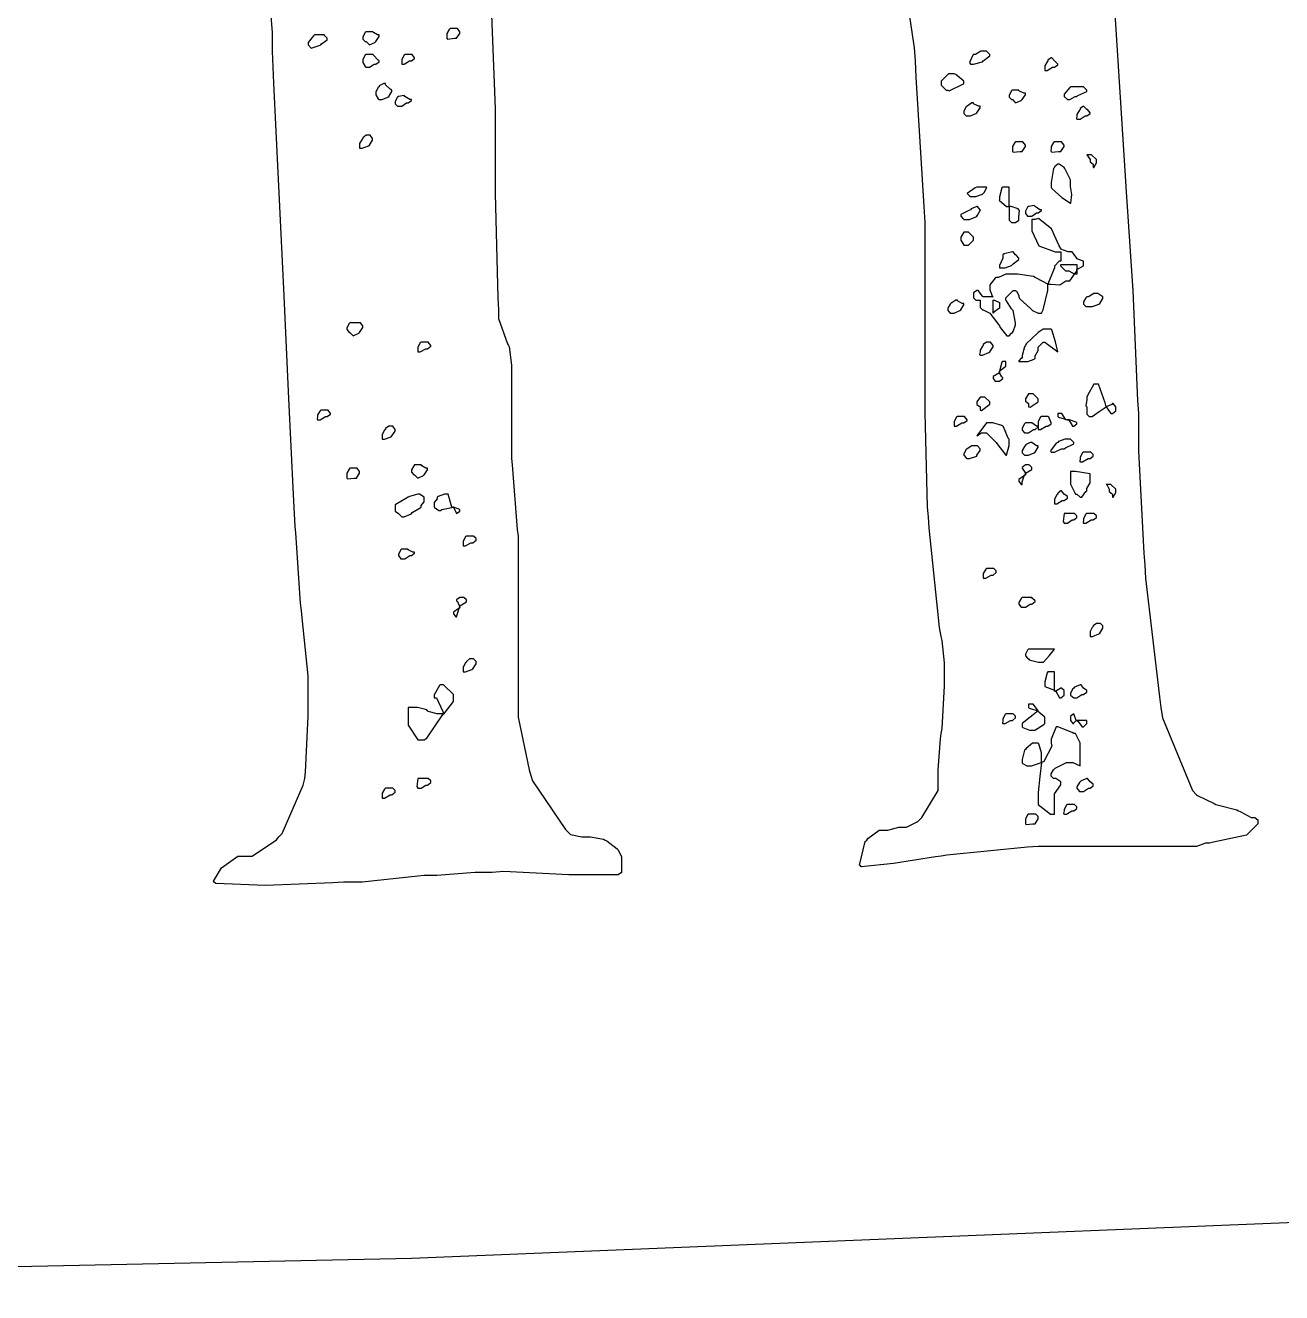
# Model space of a CAD drawing. Extents: x 71 to 283, y 22 to 328.
# Drawn here: x 195.03 to 208.75, y 50.16 to 63.99 of the extents above; entities that cross this region are included whole.
import ezdxf

# ---------------------------------------------------------------- set-up
doc = ezdxf.new("R2010")
doc.units = 0
doc.header["$MEASUREMENT"] = 0

msp = doc.modelspace()

# ---------------------------------------------------------------- linework, layer by layer
at = {"color": 7}
for points in [[(206.436, 71.8425), (207.054, 62.1771), (207.117, 61.2069), (207.125, 61.1022), (207.177, 59.902), (207.187, 59.7598), (207.187, 59.3467), (207.247, 58.2344), (207.257, 58.1021), (207.265, 57.9617), (207.415, 56.6663), (207.433, 56.5506), (207.45, 56.4363), (207.778, 55.6426), (207.822, 55.5985), (207.83, 55.59), (208.015, 55.5018), (208.033, 55.4923), (208.059, 55.4838), (208.262, 55.4316), (208.279, 55.4221), (208.297, 55.4136), (208.416, 55.3501), (208.456, 55.3501), (208.456, 55.3501), (208.492, 55.3254), (208.492, 55.3159), (208.492, 55.2813), (208.402, 55.1917), (208.385, 55.1737), (208.367, 55.1575), (208.007, 55.0788), (207.963, 55.0693), (207.918, 55.0693), (207.819, 55.0333), (207.786, 55.0333), (207.67, 55.0333), (207.413, 55.0333), (207.327, 55.0333), (207.159, 55.0333), (206.783, 55.0333), (206.658, 55.0333), (206.515, 55.0333), (206.197, 55.0333), (206.092, 55.0333), (205.977, 55.0252), (205.095, 54.937), (205.034, 54.9271), (204.972, 54.919), (204.513, 54.8488), (204.161, 54.8128), (204.152, 54.821), (204.143, 54.8308), (204.205, 55.087), (204.222, 55.1035), (204.231, 55.1215), (204.356, 55.2097), (204.399, 55.2097), (204.451, 55.2097), (204.571, 55.2457), (204.611, 55.2457), (204.655, 55.2457), (204.778, 55.3074), (204.788, 55.3159), (204.822, 55.3515), (205, 55.6426), (205, 55.7389), (205, 55.8712), (205.025, 56.2074), (205.034, 56.2681), (205.043, 56.3217), (205.07, 56.7849), (205.07, 56.9376), (205.07, 57.0357), (205.043, 57.2823), (205.034, 57.3264), (205.016, 57.4241), (204.902, 58.5089), (204.894, 58.6313), (204.884, 58.7375), (204.858, 59.7697), (204.858, 60.1126), (204.858, 60.5455), (204.858, 61.5184), (204.858, 61.8423), (204.848, 62.0187), (204.804, 62.7242), (204.76, 63.4298), (204.752, 63.6062), (204.742, 63.748), (204.641, 64.4356)], [(200.104, 64.5763), (200.165, 63.0813), (200.165, 62.5821), (200.165, 62.1591), (200.192, 61.0224), (200.201, 60.8902), (200.201, 60.7935), (200.298, 60.5194), (200.308, 60.5014), (200.316, 60.4848), (200.342, 60.2865), (200.342, 60.2188), (200.342, 60.1927), (200.342, 60.1334), (200.342, 60.1126), (200.342, 59.9722), (200.342, 59.6554), (200.342, 59.5492), (200.342, 59.479), (200.342, 59.3203), (200.342, 59.2667), (200.35, 59.1965), (200.404, 58.4909), (200.414, 58.4207), (200.414, 58.2097), (200.414, 57.7328), (200.414, 57.573), (200.414, 57.3444), (200.414, 56.829), (200.414, 56.6568), (200.414, 56.4459), (200.536, 55.8712), (200.554, 55.8091), (200.571, 55.7484), (200.933, 55.2178), (200.977, 55.1737), (200.986, 55.1656), (201.111, 55.1395), (201.154, 55.1395), (201.206, 55.1395), (201.348, 55.1134), (201.366, 55.1035), (201.382, 55.0954), (201.497, 55.0072), (201.506, 54.9973), (201.506, 54.9973), (201.542, 54.919), (201.542, 54.8929), (201.542, 54.8584), (201.542, 54.7508), (201.542, 54.7508), (201.506, 54.7247), (200.968, 54.7247), (200.254, 54.7606), (200.131, 54.7508), (199.945, 54.7508), (199.528, 54.7165), (199.39, 54.7165), (199.318, 54.7081), (198.71, 54.6446), (198.508, 54.6446), (198.392, 54.6365), (197.656, 54.6061), (197.113, 54.6283), (197.097, 54.6446), (197.087, 54.6544), (197.177, 54.8005), (197.354, 54.9271), (197.415, 54.9271), (197.511, 54.9271), (197.775, 55.1049), (197.802, 55.1395), (197.837, 55.1751), (198.067, 55.7043), (198.085, 55.7749), (198.093, 55.8451), (198.121, 56.454), (198.121, 56.6568), (198.121, 56.8949), (198.057, 57.5303), (198.049, 57.609), (198.039, 57.6887), (197.987, 58.4549), (197.979, 58.5251), (197.961, 58.8754), (197.91, 59.9225), (197.855, 61.1188), (197.799, 62.3164), (197.749, 63.3635), (197.732, 63.7124), (197.732, 63.9149), (197.696, 64.371)]]:
    msp.add_lwpolyline(points, dxfattribs=at)
for points in [[(198.826, 63.923), (198.808, 63.923), (198.767, 63.923), (198.754, 63.923), (198.745, 63.9149), (198.72, 63.8694), (198.72, 63.8528), (198.72, 63.8447), (198.745, 63.8168), (198.754, 63.8168), (198.754, 63.8168), (198.781, 63.7921), (198.79, 63.7826), (198.79, 63.7826), (198.851, 63.8087), (198.86, 63.8168), (198.86, 63.8168), (198.896, 63.8708), (198.896, 63.8888), (198.878, 63.8888), (198.834, 63.9149), (198.826, 63.923)], [(199.636, 63.8528), (199.636, 63.8528), (199.636, 63.8528), (199.636, 63.8528), (199.645, 63.8447), (199.718, 63.8528), (199.742, 63.8528), (199.742, 63.8528), (199.778, 63.9064), (199.778, 63.923), (199.778, 63.923), (199.751, 63.959), (199.742, 63.959), (199.724, 63.959), (199.685, 63.959), (199.672, 63.959), (199.663, 63.9505), (199.636, 63.905), (199.636, 63.8888), (199.636, 63.8528)], [(198.121, 63.7826), (198.155, 63.7466), (198.155, 63.7466), (198.243, 63.7741), (198.261, 63.7826), (198.269, 63.7921), (198.331, 63.8376), (198.331, 63.8528), (198.331, 63.8528), (198.305, 63.8803), (198.297, 63.8888), (198.269, 63.8888), (198.21, 63.8888), (198.191, 63.8888), (198.181, 63.8803), (198.121, 63.8073), (198.121, 63.7826)], [(198.826, 63.6764), (198.808, 63.6764), (198.767, 63.6764), (198.754, 63.6764), (198.745, 63.6683), (198.72, 63.6228), (198.72, 63.6062), (198.72, 63.5896), (198.745, 63.5455), (198.754, 63.536), (198.754, 63.536), (198.781, 63.536), (198.79, 63.536), (198.79, 63.536), (198.842, 63.5702), (198.86, 63.5702), (198.86, 63.5702), (198.896, 63.5977), (198.896, 63.6062), (198.887, 63.6157), (198.834, 63.6683), (198.826, 63.6764)], [(199.143, 63.5702), (199.143, 63.5702), (199.143, 63.5702), (199.143, 63.5702), (199.169, 63.5702), (199.228, 63.6062), (199.249, 63.6062), (199.249, 63.6062), (199.283, 63.6323), (199.283, 63.6404), (199.283, 63.6404), (199.257, 63.6764), (199.249, 63.6764), (199.231, 63.6764), (199.191, 63.6764), (199.179, 63.6764), (199.169, 63.6683), (199.143, 63.6228), (199.143, 63.6062), (199.143, 63.6062), (199.143, 63.5801), (199.143, 63.5702)], [(205.353, 63.5702), (205.387, 63.5702), (205.484, 63.5977), (205.493, 63.6062), (205.501, 63.6157), (205.563, 63.6612), (205.563, 63.6764), (205.563, 63.6764), (205.537, 63.7039), (205.529, 63.7124), (205.529, 63.7124), (205.501, 63.7124), (205.493, 63.7124), (205.466, 63.7124), (205.406, 63.6764), (205.387, 63.6764), (205.377, 63.6683), (205.343, 63.5882), (205.353, 63.5702)], [(206.163, 63.5), (206.163, 63.5), (206.163, 63.5), (206.163, 63.5), (206.189, 63.5), (206.248, 63.536), (206.269, 63.536), (206.269, 63.536), (206.305, 63.5621), (206.305, 63.5702), (206.269, 63.6062), (206.269, 63.6062), (206.243, 63.6404), (206.235, 63.6404), (206.235, 63.6404), (206.199, 63.6157), (206.199, 63.6062), (206.189, 63.5977), (206.163, 63.5522), (206.163, 63.536), (206.163, 63.536), (206.163, 63.5095), (206.163, 63.5)], [(198.967, 63.3596), (198.967, 63.3596), (198.967, 63.3596), (198.967, 63.3596), (198.949, 63.3596), (198.896, 63.3331), (198.896, 63.3236), (198.887, 63.3155), (198.86, 63.27), (198.86, 63.2534), (198.86, 63.2368), (198.887, 63.1927), (198.896, 63.1832), (198.896, 63.1832), (198.921, 63.1832), (198.931, 63.1832), (198.931, 63.1832), (198.993, 63.2093), (199.003, 63.2174), (199.003, 63.2174), (199.037, 63.2714), (199.037, 63.2876), (199.019, 63.2975), (198.967, 63.3444), (198.967, 63.3596)], [(205.281, 63.3596), (205.281, 63.3857), (205.192, 63.4559), (205.176, 63.464), (205.176, 63.464), (205.148, 63.464), (205.14, 63.464), (205.113, 63.464), (205.034, 63.3857), (205.034, 63.3596), (205.034, 63.3416), (205.087, 63.2876), (205.104, 63.2876), (205.122, 63.2795), (205.271, 63.3511), (205.281, 63.3596)], [(199.179, 63.2174), (199.179, 63.2174), (199.179, 63.2174), (199.179, 63.2174), (199.169, 63.2273), (199.107, 63.2174), (199.107, 63.2174), (199.098, 63.2093), (199.073, 63.1638), (199.073, 63.1472), (199.073, 63.1391), (199.098, 63.1112), (199.107, 63.1112), (199.107, 63.1112), (199.134, 63.1112), (199.143, 63.1112), (199.143, 63.1112), (199.195, 63.1472), (199.213, 63.1472), (199.213, 63.1472), (199.249, 63.1747), (199.249, 63.1832), (199.231, 63.1832), (199.179, 63.2174), (199.179, 63.2174)], [(205.882, 63.2876), (205.864, 63.2876), (205.823, 63.2876), (205.81, 63.2876), (205.8, 63.2795), (205.776, 63.234), (205.776, 63.2174), (205.776, 63.2093), (205.8, 63.1832), (205.81, 63.1832), (205.81, 63.1832), (205.836, 63.1567), (205.846, 63.1472), (205.846, 63.1472), (205.907, 63.1747), (205.916, 63.1832), (205.916, 63.1832), (205.952, 63.2368), (205.952, 63.2534), (205.934, 63.2534), (205.882, 63.2795), (205.882, 63.2876)], [(206.375, 63.2174), (206.411, 63.1832), (206.437, 63.1832), (206.495, 63.2174), (206.515, 63.2174), (206.524, 63.2273), (206.622, 63.2725), (206.622, 63.2876), (206.622, 63.2876), (206.595, 63.3155), (206.587, 63.3236), (206.551, 63.3236), (206.471, 63.3236), (206.445, 63.3236), (206.436, 63.3155), (206.375, 63.2425), (206.375, 63.2174)], [(205.387, 63.1472), (205.387, 63.1472), (205.387, 63.1472), (205.387, 63.1472), (205.369, 63.1472), (205.317, 63.1112), (205.317, 63.1112), (205.307, 63.1031), (205.281, 63.0576), (205.281, 63.041), (205.281, 63.0329), (205.307, 63.0068), (205.317, 63.0068), (205.317, 63.0068), (205.343, 63.0068), (205.353, 63.0068), (205.353, 63.0068), (205.413, 63.0329), (205.423, 63.041), (205.423, 63.041), (205.457, 63.095), (205.457, 63.1112), (205.439, 63.1112), (205.387, 63.1391), (205.387, 63.1472)], [(206.515, 62.9708), (206.515, 62.9708), (206.551, 62.9708), (206.551, 62.9708), (206.551, 62.9708), (206.604, 63.0068), (206.622, 63.0068), (206.622, 63.0068), (206.658, 63.0329), (206.658, 63.041), (206.658, 63.041), (206.63, 63.077), (206.622, 63.077), (206.587, 63.1112), (206.587, 63.1112), (206.551, 63.0865), (206.551, 63.077), (206.542, 63.0686), (206.515, 63.023), (206.515, 63.0068), (206.515, 63.0068), (206.512, 62.9765), (206.515, 62.9708)], [(198.684, 62.654), (198.684, 62.654), (198.684, 62.654), (198.684, 62.654), (198.71, 62.654), (198.781, 62.6801), (198.79, 62.6883), (198.79, 62.6883), (198.826, 62.7422), (198.826, 62.7585), (198.826, 62.7585), (198.798, 62.7944), (198.79, 62.7944), (198.79, 62.7944), (198.763, 62.7944), (198.754, 62.7944), (198.754, 62.7944), (198.72, 62.7683), (198.72, 62.7585), (198.71, 62.7503), (198.684, 62.7048), (198.684, 62.6883), (198.684, 62.654)], [(205.81, 62.6181), (205.81, 62.6181), (205.81, 62.6181), (205.81, 62.6181), (205.818, 62.6099), (205.891, 62.6181), (205.916, 62.6181), (205.916, 62.6181), (205.952, 62.6717), (205.952, 62.6883), (205.952, 62.6883), (205.925, 62.7242), (205.916, 62.7242), (205.898, 62.7242), (205.858, 62.7242), (205.846, 62.7242), (205.836, 62.7158), (205.81, 62.6703), (205.81, 62.654), (205.81, 62.6181)], [(206.235, 62.6181), (206.243, 62.6099), (206.314, 62.6181), (206.339, 62.6181), (206.339, 62.6181), (206.375, 62.6717), (206.375, 62.6883), (206.375, 62.6883), (206.347, 62.7242), (206.339, 62.7242), (206.321, 62.7242), (206.281, 62.7242), (206.269, 62.7242), (206.259, 62.7158), (206.235, 62.6703), (206.235, 62.654), (206.235, 62.654), (206.229, 62.6237), (206.235, 62.6181)], [(206.658, 62.5119), (206.658, 62.5038), (206.692, 62.4777), (206.692, 62.4777), (206.692, 62.4777), (206.692, 62.4512), (206.692, 62.4417), (206.7, 62.4417), (206.728, 62.4953), (206.728, 62.5119), (206.728, 62.5299), (206.674, 62.5821), (206.658, 62.5821), (206.658, 62.5821), (206.63, 62.5821), (206.622, 62.5821), (206.622, 62.5821), (206.658, 62.5299), (206.658, 62.5119)], [(206.445, 62.0529), (206.448, 62.0529), (206.458, 62.1467), (206.445, 62.2363), (206.445, 62.2653), (206.445, 62.3094), (206.383, 62.4336), (206.375, 62.4417), (206.375, 62.4417), (206.321, 62.4777), (206.305, 62.4777), (206.305, 62.4777), (206.269, 62.4512), (206.269, 62.4417), (206.259, 62.4336), (206.235, 62.2804), (206.235, 62.2293), (206.243, 62.2131), (206.352, 62.115), (206.445, 62.0529), (206.445, 62.0529)], [(205.529, 62.2293), (205.501, 62.2293), (205.442, 62.2293), (205.423, 62.2293), (205.405, 62.2212), (205.317, 62.1591), (205.317, 62.1591), (205.317, 62.1591), (205.343, 62.1344), (205.353, 62.1249), (205.353, 62.1249), (205.377, 62.1249), (205.387, 62.1249), (205.413, 62.1249), (205.484, 62.151), (205.493, 62.1591), (205.501, 62.169), (205.533, 62.2254), (205.529, 62.2293), (205.529, 62.2293), (205.529, 62.2293), (205.529, 62.2293)], [(205.776, 62.0187), (205.776, 62.0187), (205.776, 61.8765), (205.776, 61.8765), (205.776, 61.8684), (205.8, 61.8423), (205.81, 61.8423), (205.81, 61.8423), (205.836, 61.8423), (205.846, 61.8423), (205.846, 61.8423), (205.882, 61.8684), (205.882, 61.8765), (205.882, 61.9044), (205.89, 61.9746), (205.882, 61.9827), (205.872, 61.9926), (205.799, 62.0187), (205.776, 62.0187), (205.776, 62.0723), (205.776, 62.1908), (205.776, 62.2293), (205.758, 62.2293), (205.718, 62.2293), (205.705, 62.2293), (205.696, 62.2212), (205.669, 62.122), (205.669, 62.0889), (205.668, 62.0861), (205.748, 62.0187), (205.776, 62.0187)], [(205.457, 61.9827), (205.457, 61.9827), (205.431, 62.0187), (205.423, 62.0187), (205.423, 62.0187), (205.361, 61.9926), (205.353, 61.9827), (205.335, 61.9746), (205.246, 61.9291), (205.246, 61.9125), (205.246, 61.9125), (205.271, 61.8864), (205.281, 61.8765), (205.281, 61.8765), (205.307, 61.8765), (205.317, 61.8765), (205.343, 61.8765), (205.413, 61.9044), (205.423, 61.9125), (205.431, 61.922), (205.461, 61.9799), (205.457, 61.9827)], [(206.058, 62.0187), (206.058, 62.0187), (206.058, 62.0187), (206.058, 62.0187), (206.048, 62.0282), (205.986, 62.0187), (205.986, 62.0187), (205.977, 62.0102), (205.952, 61.9647), (205.952, 61.9485), (205.952, 61.94), (205.977, 61.9125), (205.986, 61.9125), (205.986, 61.9125), (206.013, 61.9125), (206.022, 61.9125), (206.022, 61.9125), (206.074, 61.9485), (206.092, 61.9485), (206.092, 61.9485), (206.128, 61.9746), (206.128, 61.9827), (206.11, 61.9827), (206.058, 62.0187), (206.058, 62.0187)], [(206.199, 61.171), (206.233, 61.171), (206.329, 61.1628), (206.339, 61.171), (206.339, 61.171), (206.393, 61.2069), (206.411, 61.2069), (206.437, 61.2069), (206.506, 61.3047), (206.515, 61.3131), (206.515, 61.3311), (206.587, 61.371), (206.587, 61.3833), (206.587, 61.3833), (206.587, 61.4109), (206.587, 61.4193), (206.587, 61.4193), (206.515, 61.4454), (206.515, 61.4535), (206.515, 61.4535), (206.462, 61.5237), (206.445, 61.5237), (206.418, 61.5237), (206.339, 61.5516), (206.339, 61.5597), (206.321, 61.5872), (206.237, 61.7721), (206.095, 61.885), (206.058, 61.8765), (206.058, 61.8765), (206.022, 61.8765), (206.022, 61.8765), (206.022, 61.8603), (206.022, 61.8201), (206.022, 61.8063), (206.022, 61.7527), (206.101, 61.5872), (206.279, 61.5237), (206.339, 61.5237), (206.339, 61.4976), (206.339, 61.4398), (206.339, 61.4193), (206.321, 61.4193), (206.269, 61.3653), (206.269, 61.3473), (206.259, 61.3212), (206.199, 61.171), (206.199, 61.171), (206.199, 61.171), (206.074, 61.2345), (206.058, 61.2429), (206.04, 61.2525), (205.867, 61.2771), (205.81, 61.2771), (205.81, 61.2771), (205.776, 61.2771), (205.776, 61.2771), (205.74, 61.2771), (205.66, 61.2429), (205.633, 61.2429), (205.624, 61.2345), (205.563, 61.1614), (205.563, 61.1367), (205.563, 61.1106), (205.589, 61.0401), (205.599, 61.0306), (205.572, 61.0306), (205.512, 61.0306), (205.493, 61.0306), (205.484, 61.0401), (205.438, 61.1008), (205.423, 61.1008), (205.423, 61.1008), (205.387, 61.0761), (205.387, 61.0665), (205.387, 61.0665), (205.387, 61.0401), (205.387, 61.0306), (205.387, 61.0224), (205.413, 60.9946), (205.423, 60.9946), (205.423, 60.9946), (205.457, 60.9946), (205.457, 60.9946), (205.457, 60.9783), (205.457, 60.9381), (205.457, 60.9244), (205.457, 60.9163), (205.484, 60.8902), (205.493, 60.8902), (205.563, 60.8542), (205.563, 60.8542), (205.66, 60.7314), (205.669, 60.7138), (205.678, 60.6958), (205.751, 60.6076), (205.776, 60.6076), (205.776, 60.6076), (205.8, 60.6337), (205.81, 60.6418), (205.818, 60.6517), (205.846, 60.7247), (205.846, 60.748), (205.846, 60.748), (205.818, 60.8817), (205.81, 60.8902), (205.8, 60.8997), (205.748, 60.9865), (205.74, 60.9946), (205.74, 61.0224), (205.818, 61.1008), (205.846, 61.1008), (205.854, 61.0926), (205.882, 61.0471), (205.882, 61.0306), (205.89, 61.014), (206.013, 60.8997), (206.022, 60.8902), (206.03, 60.8817), (206.092, 60.8542), (206.092, 60.8542), (206.092, 60.8542), (206.128, 60.8542), (206.128, 60.8542), (206.145, 60.8902), (206.199, 61.1008), (206.199, 61.171)], [(205.387, 61.6659), (205.387, 61.6839), (205.333, 61.7361), (205.317, 61.7361), (205.317, 61.7361), (205.289, 61.7361), (205.281, 61.7361), (205.281, 61.7361), (205.246, 61.6839), (205.246, 61.6659), (205.246, 61.6493), (205.281, 61.5957), (205.281, 61.5957), (205.281, 61.5957), (205.307, 61.5957), (205.317, 61.5957), (205.333, 61.5957), (205.387, 61.6493), (205.387, 61.6659)], [(205.669, 61.3473), (205.669, 61.3473), (205.705, 61.3473), (205.705, 61.3473), (205.732, 61.3473), (205.8, 61.3752), (205.81, 61.3833), (205.818, 61.3929), (205.882, 61.4384), (205.882, 61.4535), (205.882, 61.4535), (205.854, 61.4811), (205.846, 61.4895), (205.846, 61.4895), (205.818, 61.5237), (205.81, 61.5237), (205.81, 61.5237), (205.722, 61.499), (205.705, 61.4895), (205.705, 61.4549), (205.669, 61.3752), (205.669, 61.3473)], [(206.515, 61.3833), (206.515, 61.3572), (206.515, 61.298), (206.515, 61.2771), (206.489, 61.2771), (206.43, 61.3131), (206.411, 61.3131), (206.393, 61.3131), (206.339, 61.3668), (206.339, 61.3833), (206.383, 61.3833), (206.483, 61.3833), (206.515, 61.3833)], [(205.21, 60.9946), (205.21, 60.9946), (205.21, 60.9946), (205.21, 60.9946), (205.192, 60.9946), (205.14, 60.9604), (205.14, 60.9604), (205.131, 60.9519), (205.104, 60.9064), (205.104, 60.8902), (205.104, 60.8817), (205.131, 60.8542), (205.14, 60.8542), (205.14, 60.8542), (205.166, 60.8542), (205.176, 60.8542), (205.176, 60.8542), (205.237, 60.8817), (205.246, 60.8902), (205.246, 60.8902), (205.281, 60.9438), (205.281, 60.9604), (205.263, 60.9604), (205.21, 60.9865), (205.21, 60.9946)], [(205.599, 60.9946), (205.616, 60.9946), (205.669, 60.9699), (205.669, 60.9604), (205.669, 60.9604), (205.669, 60.9342), (205.669, 60.9244), (205.669, 60.9078), (205.607, 60.8637), (205.599, 60.8542), (205.599, 60.8902), (205.599, 60.9685), (205.599, 60.9946)], [(206.728, 61.0665), (206.7, 61.0665), (206.641, 61.0306), (206.622, 61.0306), (206.612, 61.0224), (206.587, 60.9769), (206.587, 60.9604), (206.587, 60.9519), (206.612, 60.9244), (206.622, 60.9244), (206.622, 60.9244), (206.648, 60.9244), (206.658, 60.9244), (206.684, 60.9244), (206.754, 60.9519), (206.764, 60.9604), (206.764, 60.9604), (206.798, 61.014), (206.798, 61.0306), (206.788, 61.0401), (206.743, 61.0665), (206.728, 61.0665)], [(198.578, 60.6418), (198.614, 60.6076), (198.614, 60.6076), (198.675, 60.6337), (198.684, 60.6418), (198.684, 60.6418), (198.72, 60.6958), (198.72, 60.7138), (198.72, 60.7138), (198.693, 60.748), (198.684, 60.748), (198.657, 60.748), (198.597, 60.748), (198.578, 60.748), (198.568, 60.7399), (198.544, 60.6944), (198.544, 60.6778), (198.544, 60.6778), (198.568, 60.6418), (198.578, 60.6418)], [(205.882, 60.325), (205.898, 60.325), (205.938, 60.325), (205.952, 60.325), (205.978, 60.325), (206.048, 60.3525), (206.058, 60.361), (206.058, 60.3871), (206.092, 60.4464), (206.092, 60.4654), (206.092, 60.4834), (206.145, 60.5374), (206.163, 60.5374), (206.305, 60.4312), (206.305, 60.4312), (206.281, 60.5413), (206.243, 60.6697), (206.235, 60.6778), (206.217, 60.6778), (206.175, 60.6778), (206.163, 60.6778), (206.145, 60.6778), (206.092, 60.6418), (206.092, 60.6418), (206.083, 60.6337), (205.96, 60.5194), (205.952, 60.5014), (205.942, 60.4848), (205.916, 60.3924), (205.916, 60.361), (205.907, 60.361), (205.882, 60.3345), (205.882, 60.325)], [(199.319, 60.4312), (199.346, 60.4312), (199.405, 60.4654), (199.426, 60.4654), (199.426, 60.4654), (199.46, 60.4933), (199.46, 60.5014), (199.46, 60.5014), (199.434, 60.5374), (199.426, 60.5374), (199.408, 60.5374), (199.368, 60.5374), (199.355, 60.5374), (199.346, 60.5289), (199.319, 60.482), (199.319, 60.4654), (199.319, 60.4654), (199.319, 60.4312), (199.319, 60.4312)], [(205.457, 60.3952), (205.484, 60.3952), (205.554, 60.4227), (205.563, 60.4312), (205.563, 60.4312), (205.599, 60.4848), (205.599, 60.5014), (205.599, 60.5014), (205.572, 60.5374), (205.563, 60.5374), (205.563, 60.5374), (205.537, 60.5374), (205.529, 60.5374), (205.529, 60.5374), (205.493, 60.5109), (205.493, 60.5014), (205.484, 60.4933), (205.457, 60.4478), (205.457, 60.4312), (205.457, 60.4312), (205.453, 60.4008), (205.457, 60.3952)], [(205.669, 60.2188), (205.678, 60.2287), (205.74, 60.2738), (205.74, 60.289), (205.74, 60.289), (205.74, 60.3169), (205.74, 60.325), (205.74, 60.325), (205.714, 60.325), (205.705, 60.325), (205.696, 60.3169), (205.669, 60.2188), (205.669, 60.2188), (205.669, 60.2022), (205.599, 60.1624), (205.599, 60.1486), (205.599, 60.1405), (205.624, 60.1126), (205.633, 60.1126), (205.633, 60.1126), (205.66, 60.1126), (205.669, 60.1126), (205.669, 60.1126), (205.705, 60.1405), (205.705, 60.1486), (205.696, 60.1581), (205.669, 60.2036), (205.669, 60.2188)], [(206.834, 59.8318), (206.824, 59.8759), (206.751, 60.0784), (206.728, 60.0784), (206.7, 60.0784), (206.63, 59.9542), (206.622, 59.9362), (206.622, 59.9101), (206.612, 59.8413), (206.622, 59.8318), (206.622, 59.8138), (206.622, 59.774), (206.622, 59.7598), (206.622, 59.7517), (206.648, 59.7256), (206.658, 59.7256), (206.682, 59.7256), (206.758, 59.7793), (206.834, 59.8318), (206.834, 59.8318), (206.834, 59.8318), (206.886, 59.7598), (206.904, 59.7598), (206.904, 59.7598), (206.94, 59.7877), (206.94, 59.7958), (206.94, 59.7958), (206.94, 59.8234), (206.94, 59.8318), (206.94, 59.8318), (206.912, 59.866), (206.904, 59.866), (206.895, 59.8579), (206.834, 59.8318), (206.834, 59.8318)], [(205.563, 59.866), (205.563, 59.884), (205.51, 59.9362), (205.493, 59.9362), (205.493, 59.9362), (205.466, 59.9362), (205.457, 59.9362), (205.457, 59.9362), (205.423, 59.884), (205.423, 59.866), (205.423, 59.8579), (205.457, 59.8318), (205.457, 59.8318), (205.457, 59.8318), (205.457, 59.8054), (205.457, 59.7958), (205.475, 59.7902), (205.566, 59.8607), (205.563, 59.866)], [(206.092, 59.902), (206.092, 59.92), (206.039, 59.9722), (206.022, 59.9722), (206.022, 59.9722), (205.995, 59.9722), (205.986, 59.9722), (205.986, 59.9722), (205.952, 59.92), (205.952, 59.902), (205.952, 59.8936), (205.986, 59.866), (205.986, 59.866), (205.986, 59.866), (205.986, 59.8413), (205.986, 59.8318), (206.004, 59.8262), (206.092, 59.884), (206.092, 59.902)], [(198.225, 59.6896), (198.252, 59.6896), (198.311, 59.7256), (198.331, 59.7256), (198.331, 59.7256), (198.367, 59.7517), (198.367, 59.7598), (198.367, 59.7598), (198.34, 59.7958), (198.331, 59.7958), (198.313, 59.7958), (198.273, 59.7958), (198.261, 59.7958), (198.252, 59.7877), (198.225, 59.7422), (198.225, 59.7256), (198.225, 59.7256), (198.221, 59.6953), (198.225, 59.6896)], [(206.411, 59.6896), (206.427, 59.6896), (206.467, 59.6194), (206.481, 59.6194), (206.481, 59.6194), (206.515, 59.647), (206.515, 59.6554), (206.506, 59.665), (206.434, 59.6896), (206.411, 59.6896), (206.393, 59.6896), (206.352, 59.7598), (206.339, 59.7598), (206.339, 59.7598), (206.313, 59.7598), (206.305, 59.7598), (206.305, 59.7598), (206.305, 59.7352), (206.305, 59.7256), (206.313, 59.7172), (206.411, 59.6896), (206.411, 59.6896)], [(198.931, 59.479), (198.931, 59.479), (198.931, 59.479), (198.931, 59.479), (198.957, 59.479), (199.027, 59.5051), (199.037, 59.5133), (199.037, 59.5133), (199.073, 59.5672), (199.073, 59.5835), (199.073, 59.5835), (199.045, 59.6194), (199.037, 59.6194), (199.037, 59.6194), (199.011, 59.6194), (199.003, 59.6194), (199.003, 59.6194), (198.967, 59.5933), (198.967, 59.5835), (198.957, 59.5753), (198.931, 59.5298), (198.931, 59.5133), (198.931, 59.5133), (198.931, 59.4886), (198.931, 59.479)], [(205.176, 59.6194), (205.176, 59.6194), (205.176, 59.6194), (205.176, 59.6194), (205.202, 59.6194), (205.26, 59.6554), (205.281, 59.6554), (205.281, 59.6554), (205.317, 59.6815), (205.317, 59.6896), (205.317, 59.6896), (205.289, 59.7256), (205.281, 59.7256), (205.263, 59.7256), (205.223, 59.7256), (205.21, 59.7256), (205.201, 59.7172), (205.176, 59.6717), (205.176, 59.6554), (205.176, 59.6554), (205.176, 59.6194), (205.176, 59.6194)], [(205.423, 59.5133), (205.423, 59.5133), (205.475, 59.5492), (205.493, 59.5492), (205.528, 59.5492), (205.616, 59.461), (205.633, 59.4431), (205.651, 59.4169), (205.74, 59.3027), (205.74, 59.3027), (205.748, 59.3027), (205.776, 59.4085), (205.776, 59.4431), (205.776, 59.4431), (205.776, 59.479), (205.776, 59.479), (205.766, 59.4886), (205.714, 59.6113), (205.705, 59.6194), (205.696, 59.629), (205.596, 59.6554), (205.563, 59.6554), (205.528, 59.6554), (205.423, 59.5133), (205.423, 59.5133)], [(206.022, 59.6554), (206.004, 59.6554), (205.964, 59.6554), (205.952, 59.6554), (205.942, 59.647), (205.916, 59.6), (205.916, 59.5835), (205.916, 59.5753), (205.942, 59.5492), (205.952, 59.5492), (205.952, 59.5492), (205.977, 59.5492), (205.986, 59.5492), (205.986, 59.5492), (206.04, 59.5835), (206.058, 59.5835), (206.058, 59.5835), (206.092, 59.6113), (206.092, 59.6194), (206.074, 59.6194), (206.022, 59.6554), (206.022, 59.6554)], [(206.092, 59.5835), (206.092, 59.5835), (206.092, 59.5835), (206.092, 59.5835), (206.119, 59.5835), (206.178, 59.6194), (206.199, 59.6194), (206.199, 59.6194), (206.235, 59.647), (206.235, 59.6554), (206.235, 59.6554), (206.207, 59.7172), (206.199, 59.7256), (206.181, 59.7256), (206.141, 59.7256), (206.128, 59.7256), (206.119, 59.7172), (206.092, 59.6717), (206.092, 59.6554), (206.092, 59.6554), (206.092, 59.5835), (206.092, 59.5835)], [(206.235, 59.3369), (206.269, 59.3369), (206.347, 59.3729), (206.375, 59.3729), (206.392, 59.3824), (206.481, 59.4279), (206.481, 59.4431), (206.481, 59.4431), (206.454, 59.4706), (206.445, 59.479), (206.445, 59.479), (206.419, 59.479), (206.411, 59.479), (206.383, 59.479), (206.313, 59.4526), (206.305, 59.4431), (206.287, 59.4349), (206.228, 59.3506), (206.235, 59.3369), (206.235, 59.3369), (206.235, 59.3369), (206.235, 59.3369)], [(205.317, 59.2667), (205.343, 59.2667), (205.423, 59.2942), (205.423, 59.3027), (205.423, 59.3027), (205.457, 59.3563), (205.457, 59.3729), (205.457, 59.3729), (205.431, 59.4071), (205.423, 59.4071), (205.423, 59.4071), (205.395, 59.4071), (205.387, 59.4071), (205.369, 59.4071), (205.317, 59.3729), (205.317, 59.3729), (205.307, 59.3644), (205.281, 59.3189), (205.281, 59.3027), (205.281, 59.3027), (205.307, 59.2762), (205.317, 59.2667)], [(206.022, 59.4431), (206.004, 59.4431), (205.952, 59.4169), (205.952, 59.4071), (205.942, 59.399), (205.916, 59.3535), (205.916, 59.3369), (205.916, 59.3288), (205.942, 59.3027), (205.952, 59.3027), (205.952, 59.3027), (205.977, 59.3027), (205.986, 59.3027), (205.986, 59.3027), (206.048, 59.3288), (206.058, 59.3369), (206.058, 59.3369), (206.092, 59.3908), (206.092, 59.4071), (206.074, 59.4071), (206.022, 59.4431), (206.022, 59.4431)], [(206.551, 59.2307), (206.577, 59.2307), (206.637, 59.2667), (206.658, 59.2667), (206.658, 59.2667), (206.692, 59.2942), (206.692, 59.3027), (206.692, 59.3122), (206.666, 59.3369), (206.658, 59.3369), (206.64, 59.3369), (206.6, 59.3369), (206.587, 59.3369), (206.577, 59.3288), (206.551, 59.2832), (206.551, 59.2667), (206.551, 59.2667), (206.546, 59.2363), (206.551, 59.2307)], [(199.355, 59.1965), (199.337, 59.1965), (199.296, 59.1965), (199.283, 59.1965), (199.274, 59.188), (199.249, 59.1425), (199.249, 59.1263), (199.249, 59.1178), (199.274, 59.0903), (199.283, 59.0903), (199.283, 59.0903), (199.31, 59.0642), (199.319, 59.0543), (199.319, 59.0543), (199.38, 59.0822), (199.39, 59.0903), (199.39, 59.0903), (199.426, 59.1439), (199.426, 59.1605), (199.408, 59.1605), (199.364, 59.188), (199.355, 59.1965)], [(205.952, 59.0903), (205.942, 59.0822), (205.882, 59.0367), (205.882, 59.0201), (205.882, 59.0201), (205.907, 58.9841), (205.916, 58.9841), (205.916, 59.0116), (205.942, 59.0903), (205.952, 59.0903), (205.952, 59.1083), (206.022, 59.1481), (206.022, 59.1605), (206.022, 59.1704), (205.995, 59.1965), (205.986, 59.1965), (205.986, 59.1965), (205.96, 59.1965), (205.952, 59.1965), (205.952, 59.1965), (205.916, 59.1704), (205.916, 59.1605), (205.925, 59.1524), (205.952, 59.1069), (205.952, 59.0903)], [(198.544, 59.0543), (198.544, 59.0543), (198.544, 59.0543), (198.544, 59.0543), (198.552, 59.0462), (198.625, 59.0543), (198.65, 59.0543), (198.65, 59.0543), (198.684, 59.1083), (198.684, 59.1263), (198.684, 59.1263), (198.658, 59.1605), (198.65, 59.1605), (198.632, 59.1605), (198.591, 59.1605), (198.578, 59.1605), (198.568, 59.1524), (198.544, 59.1069), (198.544, 59.0903), (198.544, 59.0903), (198.544, 59.0543), (198.544, 59.0543)], [(206.445, 59.1263), (206.445, 59.0998), (206.445, 59.0405), (206.445, 59.0201), (206.445, 58.9855), (206.498, 58.8779), (206.515, 58.8779), (206.551, 58.8437), (206.568, 58.8437), (206.612, 58.9058), (206.622, 58.9139), (206.622, 58.9414), (206.658, 59.0007), (206.658, 59.0201), (206.658, 59.0381), (206.658, 59.0779), (206.658, 59.0903), (206.658, 59.0998), (206.498, 59.1263), (206.445, 59.1263)], [(206.269, 58.7735), (206.295, 58.7735), (206.354, 58.8077), (206.375, 58.8077), (206.375, 58.8077), (206.411, 58.8352), (206.411, 58.8437), (206.411, 58.8532), (206.375, 58.8779), (206.375, 58.8779), (206.375, 58.8779), (206.347, 58.9139), (206.339, 58.9139), (206.339, 58.9139), (206.305, 58.8878), (206.305, 58.8779), (206.295, 58.8698), (206.269, 58.8243), (206.269, 58.8077), (206.269, 58.8077), (206.269, 58.7735), (206.269, 58.7735)], [(206.868, 58.9139), (206.868, 58.9058), (206.904, 58.8779), (206.904, 58.8779), (206.904, 58.8779), (206.904, 58.8532), (206.904, 58.8437), (206.912, 58.8437), (206.94, 58.8973), (206.94, 58.9139), (206.94, 58.9319), (206.886, 58.9841), (206.868, 58.9841), (206.868, 58.9841), (206.842, 58.9841), (206.834, 58.9841), (206.842, 58.9841), (206.868, 58.9319), (206.868, 58.9139)], [(199.39, 58.8437), (199.39, 58.8437), (199.336, 58.8779), (199.319, 58.8779), (199.319, 58.8779), (199.23, 58.8532), (199.213, 58.8437), (199.195, 58.8352), (199.073, 58.7622), (199.073, 58.7375), (199.073, 58.7375), (199.073, 58.7114), (199.073, 58.7015), (199.073, 58.6934), (199.107, 58.6673), (199.107, 58.6673), (199.143, 58.6313), (199.169, 58.6313), (199.239, 58.6588), (199.249, 58.6673), (199.257, 58.6768), (199.346, 58.7294), (199.355, 58.7375), (199.355, 58.7555), (199.39, 58.7954), (199.39, 58.8077), (199.39, 58.8077), (199.39, 58.8437), (199.39, 58.8437)], [(199.708, 58.7375), (199.69, 58.7375), (199.649, 58.8779), (199.636, 58.8779), (199.61, 58.8779), (199.54, 58.8532), (199.532, 58.8437), (199.532, 58.8271), (199.496, 58.7872), (199.496, 58.7735), (199.496, 58.7735), (199.496, 58.747), (199.496, 58.7375), (199.496, 58.7375), (199.548, 58.7015), (199.566, 58.7015), (199.583, 58.7114), (199.708, 58.7375), (199.708, 58.7375), (199.742, 58.6673), (199.742, 58.6673), (199.778, 58.6934), (199.778, 58.7015), (199.778, 58.7114), (199.708, 58.7375), (199.708, 58.7375)], [(206.375, 58.5611), (206.375, 58.5611), (206.411, 58.5611), (206.411, 58.5611), (206.411, 58.5611), (206.463, 58.5971), (206.481, 58.5971), (206.481, 58.5971), (206.515, 58.6232), (206.515, 58.6313), (206.515, 58.6412), (206.489, 58.6673), (206.481, 58.6673), (206.454, 58.6673), (206.394, 58.6673), (206.375, 58.6673), (206.375, 58.6673), (206.365, 58.5791), (206.375, 58.5611), (206.375, 58.5611), (206.375, 58.5611), (206.375, 58.5611)], [(206.587, 58.5611), (206.613, 58.5611), (206.671, 58.5971), (206.692, 58.5971), (206.692, 58.5971), (206.728, 58.6232), (206.728, 58.6313), (206.728, 58.6412), (206.7, 58.6673), (206.692, 58.6673), (206.674, 58.6673), (206.634, 58.6673), (206.622, 58.6673), (206.612, 58.6588), (206.587, 58.6133), (206.587, 58.5971), (206.587, 58.5971), (206.582, 58.5668), (206.587, 58.5611)], [(199.813, 58.3145), (199.813, 58.3145), (199.813, 58.3145), (199.813, 58.3145), (199.839, 58.3145), (199.898, 58.3487), (199.919, 58.3487), (199.919, 58.3487), (199.955, 58.3766), (199.955, 58.3847), (199.955, 58.3942), (199.927, 58.4207), (199.919, 58.4207), (199.901, 58.4207), (199.861, 58.4207), (199.849, 58.4207), (199.839, 58.4122), (199.813, 58.3653), (199.813, 58.3487), (199.813, 58.3145)], [(199.213, 58.2785), (199.195, 58.2785), (199.155, 58.2785), (199.143, 58.2785), (199.134, 58.2704), (199.107, 58.2249), (199.107, 58.2083), (199.107, 58.2083), (199.134, 58.1723), (199.143, 58.1723), (199.143, 58.1723), (199.169, 58.1723), (199.179, 58.1723), (199.179, 58.1723), (199.231, 58.2083), (199.249, 58.2083), (199.249, 58.2083), (199.283, 58.2359), (199.283, 58.2443), (199.266, 58.2443), (199.213, 58.2704), (199.213, 58.2785)], [(205.493, 57.9617), (205.493, 57.9617), (205.493, 57.9617), (205.493, 57.9617), (205.519, 57.9617), (205.578, 57.996), (205.599, 57.996), (205.599, 57.996), (205.633, 58.0238), (205.633, 58.0319), (205.633, 58.0415), (205.607, 58.0679), (205.599, 58.0679), (205.581, 58.0679), (205.541, 58.0679), (205.529, 58.0679), (205.519, 58.0595), (205.493, 58.0125), (205.493, 57.996), (205.493, 57.9617)], [(199.778, 57.6432), (199.769, 57.6351), (199.708, 57.5896), (199.708, 57.573), (199.708, 57.573), (199.733, 57.5388), (199.742, 57.5388), (199.742, 57.5388), (199.769, 57.6351), (199.778, 57.6432), (199.778, 57.6612), (199.849, 57.7024), (199.849, 57.7152), (199.849, 57.7247), (199.821, 57.7494), (199.813, 57.7494), (199.813, 57.7494), (199.787, 57.7494), (199.778, 57.7494), (199.778, 57.7494), (199.742, 57.7247), (199.742, 57.7152), (199.751, 57.7067), (199.778, 57.6432), (199.778, 57.6432)], [(206.022, 57.7494), (205.995, 57.7494), (205.935, 57.7494), (205.916, 57.7494), (205.907, 57.7413), (205.882, 57.6957), (205.882, 57.6792), (205.882, 57.6792), (205.907, 57.6432), (205.916, 57.6432), (205.916, 57.6432), (205.952, 57.6432), (205.952, 57.6432), (205.952, 57.6432), (206.004, 57.6792), (206.022, 57.6792), (206.022, 57.6792), (206.058, 57.7067), (206.058, 57.7152), (206.058, 57.7152), (206.03, 57.7413), (206.022, 57.7494)], [(206.658, 57.3264), (206.658, 57.3264), (206.658, 57.3264), (206.658, 57.3264), (206.684, 57.3264), (206.754, 57.3539), (206.764, 57.3624), (206.764, 57.3624), (206.798, 57.416), (206.798, 57.4326), (206.798, 57.4421), (206.772, 57.4668), (206.764, 57.4668), (206.764, 57.4668), (206.736, 57.4668), (206.728, 57.4668), (206.728, 57.4668), (206.692, 57.4421), (206.692, 57.4326), (206.682, 57.4241), (206.658, 57.3786), (206.658, 57.3624), (206.658, 57.3624), (206.658, 57.3264), (206.658, 57.3264)], [(206.269, 57.186), (206.269, 57.186), (206.11, 57.186), (206.058, 57.186), (206.04, 57.186), (205.999, 57.186), (205.986, 57.186), (205.977, 57.1775), (205.952, 57.1306), (205.952, 57.114), (205.952, 57.114), (205.977, 57.0893), (205.986, 57.0798), (205.995, 57.0713), (206.094, 57.0438), (206.128, 57.0438), (206.149, 57.0438), (206.211, 57.1154), (206.269, 57.186), (206.269, 57.186)], [(199.813, 56.9376), (199.839, 56.9376), (199.909, 56.9655), (199.919, 56.9736), (199.919, 56.9736), (199.955, 57.0272), (199.955, 57.0438), (199.955, 57.0537), (199.927, 57.0798), (199.919, 57.0798), (199.919, 57.0798), (199.893, 57.0798), (199.885, 57.0798), (199.885, 57.0798), (199.849, 57.0537), (199.849, 57.0438), (199.839, 57.0357), (199.813, 56.9902), (199.813, 56.9736), (199.813, 56.9736), (199.813, 56.9376), (199.813, 56.9376)], [(206.269, 56.727), (206.269, 56.7806), (206.269, 56.8992), (206.269, 56.9376), (206.251, 56.9376), (206.211, 56.9376), (206.199, 56.9376), (206.189, 56.9295), (206.163, 56.8304), (206.163, 56.7972), (206.163, 56.7806), (206.269, 56.7408), (206.269, 56.727), (206.285, 56.727), (206.325, 56.6568), (206.339, 56.6568), (206.339, 56.6568), (206.375, 56.6829), (206.375, 56.691), (206.375, 56.691), (206.375, 56.7186), (206.375, 56.727), (206.375, 56.7365), (206.347, 56.7612), (206.339, 56.7612), (206.329, 56.7531), (206.284, 56.727), (206.269, 56.727)], [(199.602, 56.4804), (199.61, 56.49), (199.708, 56.6152), (199.708, 56.6568), (199.708, 56.6924), (199.601, 56.7972), (199.566, 56.7972), (199.557, 56.7891), (199.496, 56.6896), (199.496, 56.6568), (199.522, 56.6568), (199.592, 56.5065), (199.602, 56.4804), (199.602, 56.4804), (199.566, 56.4804), (199.566, 56.4804), (199.53, 56.4804), (199.434, 56.5065), (199.426, 56.5146), (199.416, 56.5245), (199.317, 56.5506), (199.283, 56.5506), (199.266, 56.5506), (199.226, 56.5506), (199.213, 56.5506), (199.213, 56.5161), (199.213, 56.4363), (199.213, 56.4085), (199.213, 56.3563), (199.319, 56.1979), (199.355, 56.1979), (199.355, 56.1979), (199.39, 56.1979), (199.39, 56.1979), (199.416, 56.2158), (199.592, 56.472), (199.602, 56.4804)], [(206.481, 56.6568), (206.481, 56.6568), (206.515, 56.6568), (206.515, 56.6568), (206.515, 56.6568), (206.569, 56.691), (206.587, 56.691), (206.587, 56.691), (206.622, 56.7186), (206.622, 56.727), (206.622, 56.7365), (206.587, 56.7612), (206.587, 56.7612), (206.587, 56.7612), (206.56, 56.7972), (206.551, 56.7972), (206.551, 56.7972), (206.489, 56.7711), (206.481, 56.7612), (206.471, 56.7531), (206.445, 56.7076), (206.445, 56.691), (206.445, 56.6829), (206.481, 56.6568), (206.481, 56.6568)], [(206.092, 56.5146), (206.083, 56.5245), (206.037, 56.5848), (206.022, 56.5848), (206.022, 56.5848), (205.995, 56.5848), (205.986, 56.5848), (205.986, 56.5848), (205.986, 56.5602), (205.986, 56.5506), (205.995, 56.5422), (206.092, 56.5146), (206.092, 56.5146), (205.916, 56.3742), (205.916, 56.3742), (205.916, 56.3481), (205.916, 56.3383), (205.925, 56.3301), (205.998, 56.304), (206.022, 56.304), (206.057, 56.304), (206.153, 56.3658), (206.163, 56.3742), (206.163, 56.3922), (206.163, 56.4321), (206.163, 56.4444), (206.163, 56.4444), (206.101, 56.4981), (206.092, 56.5146)], [(205.705, 56.3742), (205.732, 56.3742), (205.789, 56.4085), (205.81, 56.4085), (205.81, 56.4085), (205.846, 56.4363), (205.846, 56.4444), (205.846, 56.454), (205.818, 56.4804), (205.81, 56.4804), (205.792, 56.4804), (205.752, 56.4804), (205.74, 56.4804), (205.73, 56.472), (205.705, 56.425), (205.705, 56.4085), (205.705, 56.4085), (205.701, 56.3785), (205.705, 56.3742)], [(206.515, 56.4085), (206.506, 56.4085), (206.481, 56.4804), (206.481, 56.4804), (206.481, 56.4804), (206.445, 56.454), (206.445, 56.4444), (206.445, 56.4444), (206.445, 56.4183), (206.445, 56.4085), (206.445, 56.4085), (206.471, 56.3742), (206.481, 56.3742), (206.481, 56.3838), (206.506, 56.4085), (206.515, 56.4085), (206.524, 56.4003), (206.571, 56.3383), (206.587, 56.3383), (206.587, 56.3383), (206.612, 56.3658), (206.622, 56.3742), (206.622, 56.3742), (206.622, 56.4003), (206.622, 56.4085), (206.594, 56.4085), (206.515, 56.4085), (206.515, 56.4085)], [(206.128, 55.9513), (206.128, 55.9513), (206.11, 55.7967), (206.092, 55.6218), (206.092, 55.5625), (206.092, 55.5625), (206.092, 55.5364), (206.092, 55.5265), (206.092, 55.4923), (206.225, 55.3861), (206.269, 55.3861), (206.269, 55.3861), (206.269, 55.4136), (206.269, 55.4221), (206.269, 55.4577), (206.269, 55.5364), (206.269, 55.5625), (206.269, 55.6066), (206.339, 55.7057), (206.339, 55.7389), (206.339, 55.7389), (206.285, 55.7749), (206.269, 55.7749), (206.259, 55.7749), (206.235, 55.801), (206.235, 55.8091), (206.235, 55.8271), (206.259, 55.8712), (206.269, 55.8793), (206.277, 55.8892), (206.403, 55.9513), (206.445, 55.9513), (206.471, 55.9513), (206.551, 55.9153), (206.551, 55.9153), (206.551, 55.9153), (206.551, 56.0751), (206.551, 56.1277), (206.551, 56.1633), (206.498, 56.2681), (206.481, 56.2681), (206.463, 56.2776), (206.305, 56.3383), (206.305, 56.3383), (206.287, 56.3383), (206.235, 56.206), (206.235, 56.1619), (206.243, 56.1277), (206.155, 55.9608), (206.128, 55.9513), (206.128, 55.9689), (206.128, 56.0091), (206.128, 56.0215), (206.128, 56.0571), (206.101, 56.1538), (206.092, 56.1619), (206.092, 56.1619), (206.066, 56.1619), (206.058, 56.1619), (206.03, 56.1619), (205.96, 56.1012), (205.952, 56.0917), (205.942, 56.0836), (205.916, 55.9841), (205.916, 55.9513), (205.916, 55.9428), (205.969, 55.9153), (205.986, 55.9153), (206.021, 55.9153), (206.128, 55.9513), (206.128, 55.9513)], [(199.319, 55.6687), (199.319, 55.6687), (199.355, 55.6687), (199.355, 55.6687), (199.355, 55.6687), (199.408, 55.7029), (199.426, 55.7029), (199.426, 55.7029), (199.46, 55.7308), (199.46, 55.7389), (199.46, 55.7484), (199.434, 55.7749), (199.426, 55.7749), (199.398, 55.7749), (199.339, 55.7749), (199.319, 55.7749), (199.319, 55.7749), (199.31, 55.6867), (199.319, 55.6687), (199.319, 55.6687), (199.319, 55.6687), (199.319, 55.6687)], [(206.551, 55.6327), (206.551, 55.6327), (206.587, 55.6327), (206.587, 55.6327), (206.587, 55.6327), (206.64, 55.6687), (206.658, 55.6687), (206.658, 55.6687), (206.692, 55.6948), (206.692, 55.7029), (206.692, 55.7128), (206.658, 55.7389), (206.658, 55.7389), (206.658, 55.7389), (206.63, 55.7749), (206.622, 55.7749), (206.622, 55.7749), (206.56, 55.7484), (206.551, 55.7389), (206.542, 55.7308), (206.515, 55.6853), (206.515, 55.6687), (206.515, 55.6687), (206.542, 55.6327), (206.551, 55.6327)], [(198.931, 55.5625), (198.931, 55.5625), (198.931, 55.5625), (198.931, 55.5625), (198.957, 55.5625), (199.016, 55.5985), (199.037, 55.5985), (199.037, 55.5985), (199.073, 55.6246), (199.073, 55.6327), (199.073, 55.6426), (199.045, 55.6687), (199.037, 55.6687), (199.019, 55.6687), (198.979, 55.6687), (198.967, 55.6687), (198.957, 55.6602), (198.931, 55.6147), (198.931, 55.5985), (198.931, 55.5985), (198.931, 55.5625), (198.931, 55.5625)], [(206.375, 55.3861), (206.401, 55.3861), (206.46, 55.4221), (206.481, 55.4221), (206.481, 55.4221), (206.515, 55.4482), (206.515, 55.4563), (206.515, 55.4662), (206.489, 55.4923), (206.481, 55.4923), (206.463, 55.4923), (206.423, 55.4923), (206.411, 55.4923), (206.401, 55.4838), (206.375, 55.4383), (206.375, 55.4221), (206.375, 55.4221), (206.369, 55.3918), (206.375, 55.3861)], [(205.952, 55.2799), (205.952, 55.2799), (205.952, 55.2799), (205.952, 55.2799), (205.96, 55.2718), (206.033, 55.2799), (206.058, 55.2799), (206.058, 55.2799), (206.092, 55.3339), (206.092, 55.3501), (206.092, 55.36), (206.066, 55.3861), (206.058, 55.3861), (206.04, 55.3861), (205.999, 55.3861), (205.986, 55.3861), (205.977, 55.378), (205.952, 55.3325), (205.952, 55.3159), (205.952, 55.3159), (205.952, 55.2799), (205.952, 55.2799)]]:
    msp.add_lwpolyline(points, close=True, dxfattribs=at)
at = {"color": 32}
msp.add_lwpolyline([(226.5, 52.0044), (220.057, 51.598), (217.91, 51.4696), (217.311, 50.1646), (216.712, 51.2932), (213.906, 51.1348), (199.252, 50.5368), (184.052, 50.2186)], dxfattribs=at)

doc.saveas('drawing.dxf')
